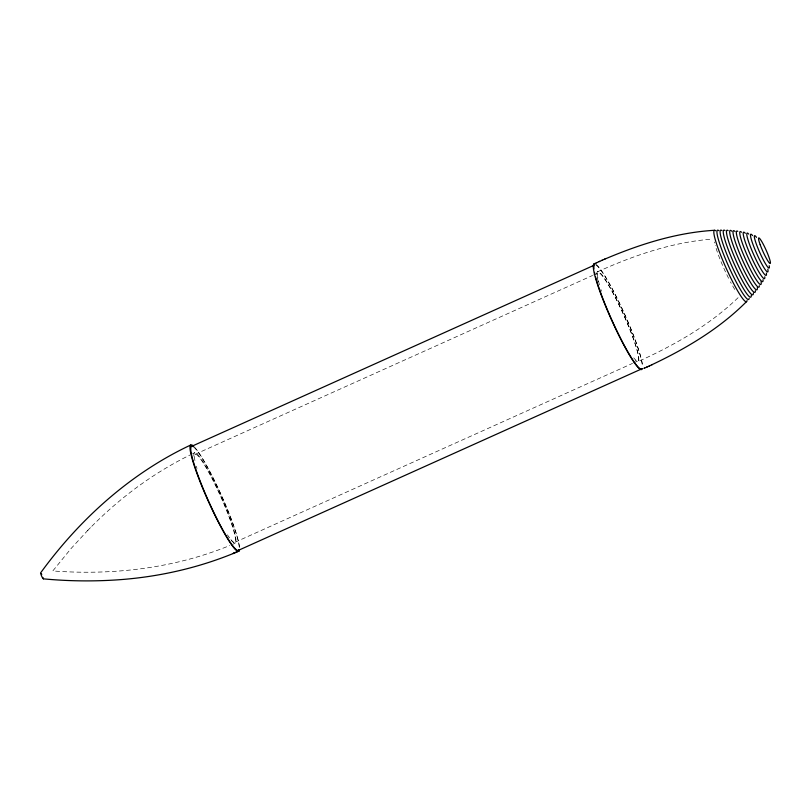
<?xml version="1.0" encoding="UTF-8"?>
<svg xmlns="http://www.w3.org/2000/svg" width="811" height="811" viewBox="0 0 811 811"><rect width="100%" height="100%" fill="white"/><g stroke="black" fill="none" stroke-linecap="round" stroke-linejoin="round"><path stroke-width="0.61" stroke-dasharray="4.05 3.04" d="M87.993 530.141L71.135 548.469L52.806 570.944C112.668 575.455 174.03 568.43 229.807 545.499M91.795 526.298C120.373 497.548 153.37 473.036 189.794 455.123M87.588 530.566L92.241 525.832M738.071 297.708C709.361 325.393 674.144 345.304 638.014 361.615M192.633 453.714L194.518 452.771M195.198 454.272L592.567 275.466M593.723 274.949L598.346 272.871M235.109 542.214L632.489 363.419M633.634 362.902L638.257 360.824M597.423 271.857C633.715 255.424 672.167 242.205 712.119 239.093M232.97 544.181L235.078 543.299M734.786 289.466A31.041 3.812 65.8 0 1 730.458 281.893M728.602 278.295A31.041 3.812 65.8 0 1 715.241 245.317M714.694 242.986A31.041 3.812 65.8 0 1 714.521 242.013M598.265 281.782A49.278 6.052 65.8 0 1 619.989 306.801A49.278 6.052 65.8 0 1 635.56 360.327M596.176 264.487A57.956 7.127 65.8 0 1 623.841 312.529A57.956 7.127 65.8 0 1 642.525 366.754M596.024 265.156A57.013 7.005 65.8 0 1 624.004 312.924A57.013 7.005 65.8 0 1 642.332 367.342M194.822 447.449A58.301 7.167 65.8 0 1 222.457 497.741A58.301 7.167 65.8 0 1 239.559 548.489M193.92 456.218A49.623 6.103 65.8 0 1 222.934 500.934A49.623 6.103 65.8 0 1 228.884 537.105M599.481 284.843A48.336 5.941 65.8 0 1 606.922 282.421A48.336 5.941 65.8 0 1 633.604 339.251A48.336 5.941 65.8 0 1 633.756 357.854M601.458 291.159A48.336 5.941 65.8 0 1 600.91 289.476M194.924 460.536A48.336 5.941 65.8 0 1 207.697 470.451A48.336 5.941 65.8 0 1 232.98 528.245A48.336 5.941 65.8 0 1 227.404 534.784M197.002 468.484A48.336 5.941 65.8 0 1 196.343 466.244M193.636 447.064A57.013 7.005 65.8 0 1 221.687 496.18A57.013 7.005 65.8 0 1 239.194 548.733"/><path stroke-width="1.22" d="M238.637 551.257C198.867 568.207 156.087 577.685 112.962 580.139C89.788 581.467 66.512 581.031 43.399 578.851C43.429 578.851 43.368 578.142 43.236 577.898M43.388 578.872C41.908 577.391 41.128 575.029 40.55 572.982C79.356 519.537 130.338 473.391 190.585 445.077M746.434 301.692C718.799 329.459 684.433 349.521 649.155 366.025M646.549 367.221L649.793 365.741M239.174 550.76L233.041 553.538L233.68 553.254M596.43 262.825L599.674 261.355M604.296 259.327C639.291 244.415 676.262 232.564 714.45 230.294M191.548 446.395L593.54 265.511M238.434 550.334L641.582 368.934M644.563 368.103L643.924 368.397L647.188 366.927M651.76 364.818L652.399 364.524M599.045 261.639L602.299 260.189M601.661 260.473L604.935 259.044M593.987 263.849L597.058 262.531M41.381 573.701L41.767 574.421M642.302 368.67A57.956 7.127 65.8 0 1 611.068 318.865A57.956 7.127 65.8 0 1 595.396 263.98M747.053 300.557A39.121 4.805 65.8 0 1 725.845 267.488A39.121 4.805 65.8 0 1 715.799 230.79M749.171 298.347A37.955 4.663 65.8 0 1 728.602 266.272A37.955 4.663 65.8 0 1 718.85 230.659M751.3 295.397A36.728 4.511 65.8 0 1 731.907 266.241A36.728 4.511 65.8 0 1 721.922 230.588M753.368 293.095A35.431 4.349 65.8 0 1 734.654 264.964A35.431 4.349 65.8 0 1 725.034 230.577M755.396 290.723A34.042 4.187 65.8 0 1 737.412 263.697A34.042 4.187 65.8 0 1 728.166 230.648M757.342 287.51A32.572 4.004 65.8 0 1 740.179 262.409A32.572 4.004 65.8 0 1 731.836 231.226M759.329 285.725A30.99 3.812 65.8 0 1 742.511 260.108A30.99 3.812 65.8 0 1 735.019 231.449M761.093 281.589A29.297 3.599 65.8 0 1 746.627 261.72A29.297 3.599 65.8 0 1 737.797 231.388M763.029 279.663A27.452 3.376 65.8 0 1 748.563 258.516A27.452 3.376 65.8 0 1 741.528 232.24M764.793 276.794A25.425 3.122 65.8 0 1 751.016 256.367A25.425 3.122 65.8 0 1 745.309 233.304M766.375 273.084A23.184 2.849 65.8 0 1 754.24 255.85A23.184 2.849 65.8 0 1 748.695 234.075M767.814 269.191A20.65 2.534 65.8 0 1 757.119 254.502A20.65 2.534 65.8 0 1 752.567 235.565M769.203 265.704A17.69 2.169 65.8 0 1 759.775 252.535A17.69 2.169 65.8 0 1 756.511 237.359M239.509 549.584A58.301 7.167 65.8 0 1 207.058 498.41A58.301 7.167 65.8 0 1 193.819 446.395M641.866 368.701A57.013 7.005 65.8 0 1 620.01 337.194A57.013 7.005 65.8 0 1 595.467 276.622M594.909 274.382A57.013 7.005 65.8 0 1 594.473 272.354M593.956 268.978A57.013 7.005 65.8 0 1 594.412 265.227M239.012 549.554A57.013 7.005 65.8 0 1 208.295 500.549A57.013 7.005 65.8 0 1 192.876 446.557M760.181 244.74A14.04 1.723 65.8 0 0 770.217 263.494A14.04 1.723 65.8 0 0 763.029 243.807A14.04 1.723 65.8 0 0 760.181 244.74"/></g></svg>
